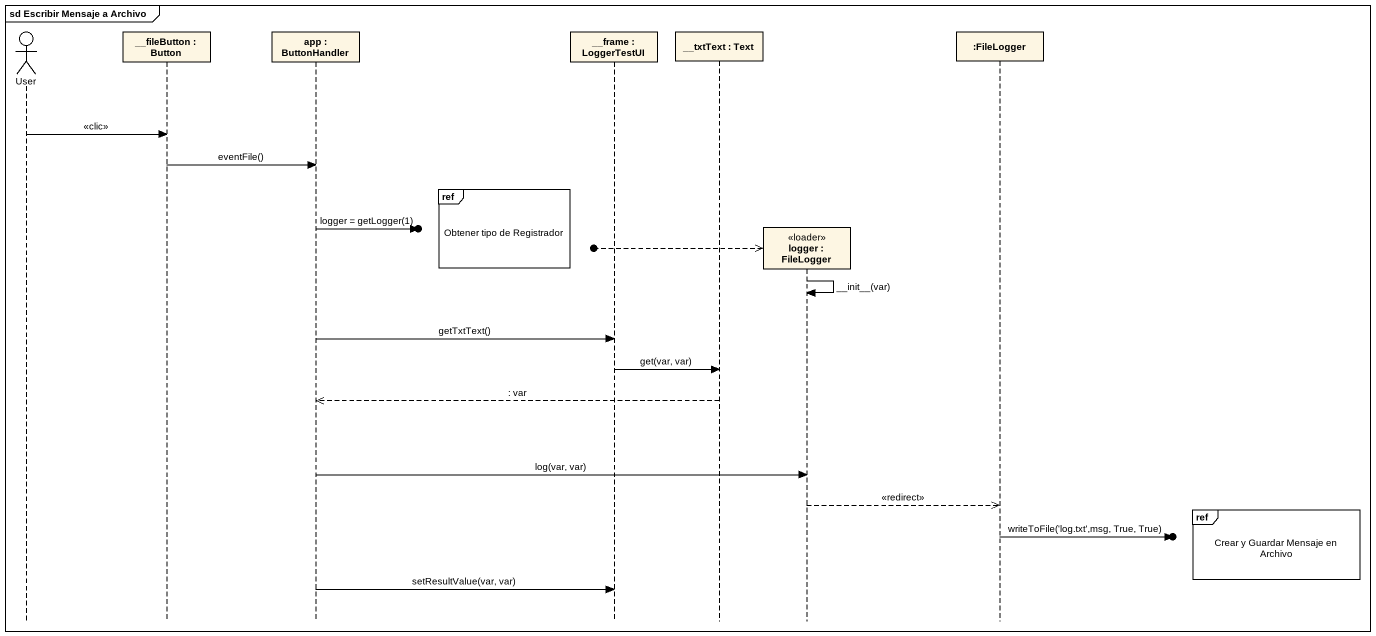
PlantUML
@startuml
mainframe sd Escribir Mensaje a Archivo
hide footbox
actor User
participant "__fileButton : Button" as fileButton
participant "app : ButtonHandler" as app
participant "__frame : LoggerTestUI" as frame_
participant "__txtText : Text" as txtText
participant "logger : FileLogger" as logger <<loader>>
participant ":FileLogger" as FileLogger

User -> fileButton : <<clic>>
fileButton -> app : eventFile()
ref over frame_ : Obtener tipo de Registrador
app ->o] : logger = getLogger(1)
[o-->> logger
logger -> logger : ~__init~__(var)
app -> frame_ : getTxtText()
frame_ -> txtText : get(var, var)
txtText -->> app : : var
app -> logger : log(var, var)
logger -->> FileLogger : <<redirect>>
ref over FileLogger : Crear y Guardar Mensaje en Archivo
FileLogger ->o] : writeToFile('log.txt',msg, True, True)
app -> frame_ : setResultValue(var, var)
@enduml
